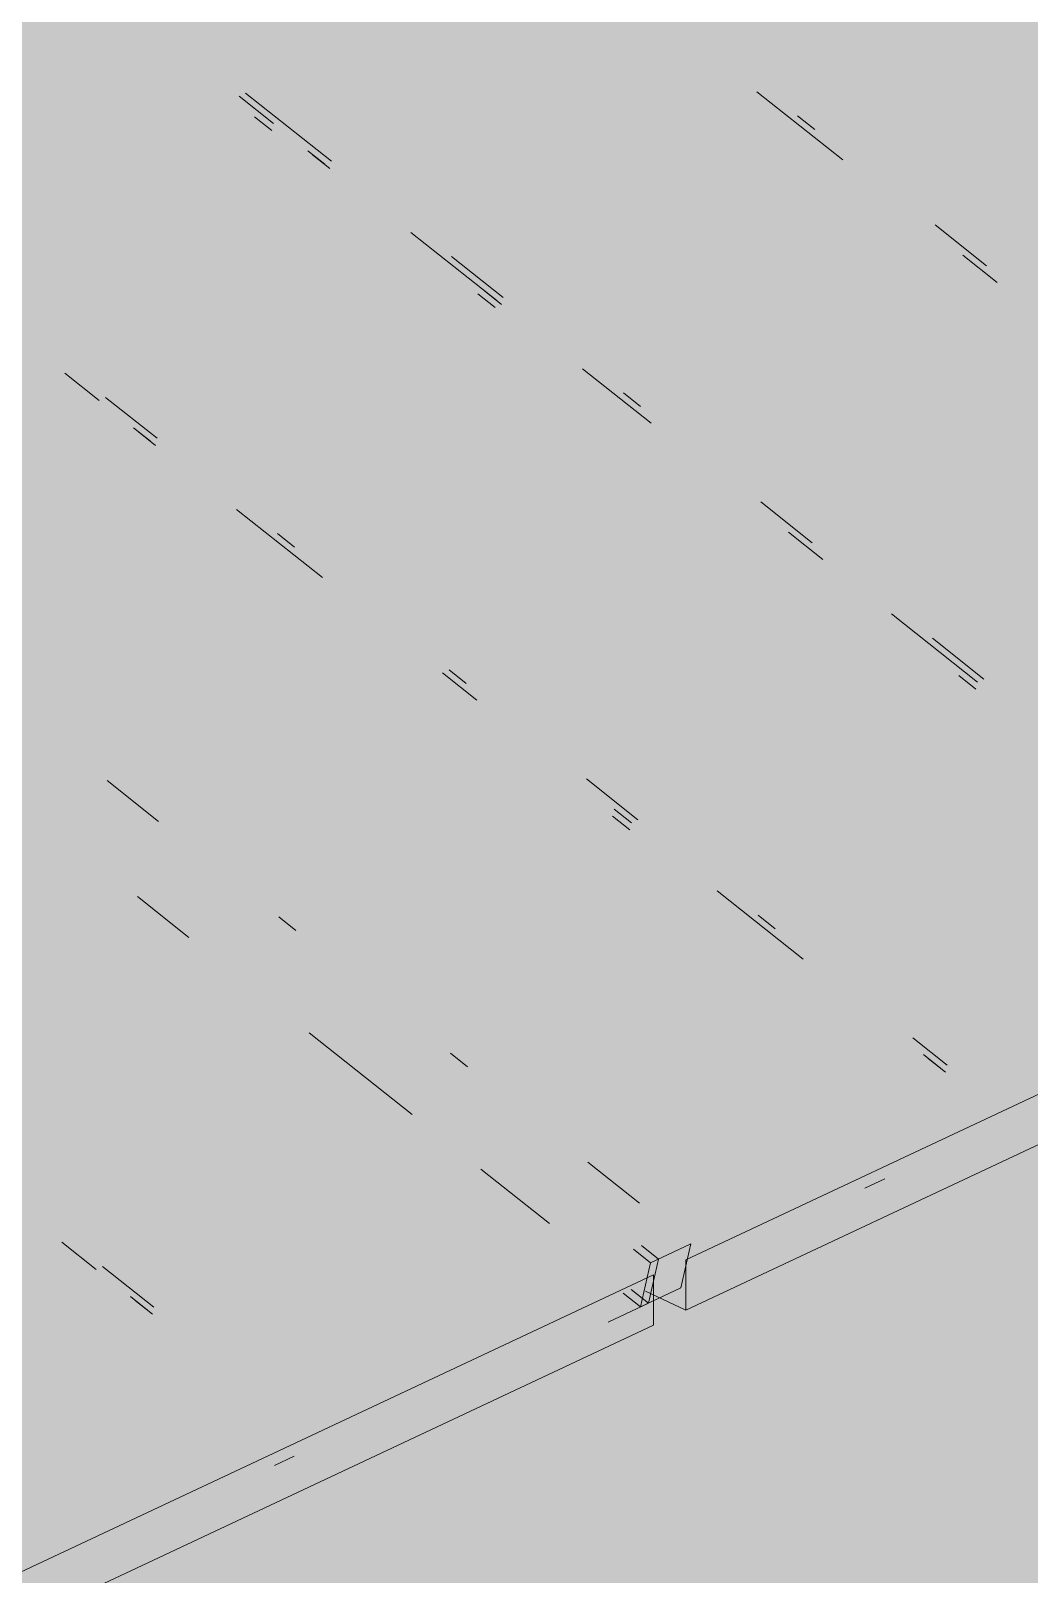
# Paper-space layout '03 3D Building and Roof' of a CAD drawing. Header units: millimetres. Extents: x 5 to 415, y 5 to 292.
# Drawn here: x 273.372 to 275.301, y 88.35 to 91.334 of the extents above; entities that cross this region are included whole.
import ezdxf

# ---------------------------------------------------------------- set-up
doc = ezdxf.new("R2010")
doc.units = ezdxf.units.MM
doc.layers.add('EXISTING', color=7, linetype='Continuous')
doc.layers.add('IMAGES', color=7, linetype='Continuous')

# ---------------------------------------------------------------- blocks, each defined once
blk = doc.blocks.new('SHEET_03')
at = {"layer": 'EXISTING', "color": 250, "lineweight": 9}
for p, q in [((273.7742, 91.2074), (273.8406, 91.1547)), ((273.9526, 91.0816), (273.7867, 91.2133)), ((274.775, 91.2161), (274.941, 91.0844)), ((273.8374, 91.1411), (273.8042, 91.1674)), ((274.8871, 91.143), (274.8539, 91.1693)), ((273.9069, 91.102), (273.9401, 91.0757)), ((273.9495, 91.0679), (273.9163, 91.0943)), ((274.1061, 90.944), (274.2721, 90.8123)), ((275.2191, 90.8796), (275.1195, 90.9586)), ((274.2846, 90.8182), (274.185, 90.8972)), ((275.1734, 90.9), (275.2398, 90.8474)), ((274.269, 90.7987), (274.2358, 90.825)), ((274.2815, 90.8046), (274.2483, 90.8309)), ((274.6378, 88.9582), (278.452, 90.7489)), ((273.4372, 90.6719), (273.5036, 90.6192)), ((274.4381, 90.6806), (274.5709, 90.5753)), ((274.5502, 90.6075), (274.517, 90.6338)), ((274.6378, 88.8607), (278.452, 90.6514)), ((273.6157, 90.5461), (273.5161, 90.6251)), ((273.57, 90.5665), (273.6032, 90.5402)), ((273.6125, 90.5324), (273.5794, 90.5588)), ((273.7692, 90.4085), (273.9352, 90.2768)), ((274.8821, 90.3441), (274.7825, 90.4231)), ((273.8812, 90.3354), (273.8481, 90.3617)), ((274.8364, 90.3645), (274.9028, 90.3119)), ((275.0356, 90.2065), (275.2016, 90.0748)), ((275.2141, 90.0807), (275.1145, 90.1597)), ((274.2132, 90.072), (274.18, 90.0983)), ((274.1675, 90.0924), (274.2339, 90.0398)), ((275.1984, 90.0612), (275.1652, 90.0875)), ((273.6185, 89.8052), (273.5189, 89.8842)), ((274.5452, 89.8086), (274.4456, 89.8876)), ((274.4995, 89.829), (274.5327, 89.8027)), ((274.5295, 89.7891), (274.4963, 89.8154)), ((273.5776, 89.6602), (273.6772, 89.5812)), ((274.6986, 89.671), (274.8646, 89.5393)), ((273.8841, 89.5945), (273.8509, 89.6208)), ((274.8107, 89.5979), (274.7775, 89.6242)), ((273.9096, 89.3968), (274.1087, 89.2388)), ((275.1427, 89.3345), (275.0763, 89.3871)), ((274.216, 89.3311), (274.1828, 89.3574)), ((275.097, 89.3549), (275.1302, 89.3286)), ((275.1395, 89.3208), (275.1063, 89.3472)), ((274.548, 89.0677), (274.4484, 89.1467)), ((274.2415, 89.1334), (274.3743, 89.0281)), ((274.9835, 89.0963), (275.0221, 89.1144)), ((273.4312, 88.9921), (273.4976, 88.9394)), ((274.5363, 88.9784), (274.5695, 88.952)), ((274.5851, 88.9593), (274.5519, 88.9857)), ((274.6476, 88.9887), (274.5695, 88.952)), ((274.628, 88.9035), (274.6476, 88.9887)), ((273.6096, 88.8663), (273.5101, 88.9453)), ((274.5695, 88.952), (274.5499, 88.8669)), ((274.5655, 88.8742), (274.5851, 88.9593)), ((274.6378, 88.8607), (274.6378, 88.9582)), ((270.7611, 87.1382), (274.5753, 88.9289)), ((274.5499, 88.8669), (274.628, 88.9035)), ((274.5753, 88.9289), (274.5753, 88.8314)), ((273.564, 88.8868), (273.5972, 88.8604)), ((273.6065, 88.8527), (273.5733, 88.879)), ((274.4875, 88.8376), (274.5655, 88.8742)), ((274.5167, 88.8932), (274.5499, 88.8669)), ((274.5655, 88.8742), (274.5323, 88.9005)), ((274.5597, 88.8974), (274.6378, 88.8607)), ((271.8399, 87.5472), (274.5753, 88.8314)), ((273.8423, 88.5606), (273.8808, 88.5786))]:
    blk.add_line(p, q, dxfattribs=at)
at = {"layer": 'IMAGES', "color": 7}
for points in [[(273.3382, 91.2906), (273.5309, 91.2906), (273.3382, 91.387), (273.5309, 91.387)], [(273.5309, 91.2906), (273.6273, 91.2906), (273.5309, 91.387), (273.6273, 91.387)], [(273.6273, 91.2906), (273.7236, 91.2906), (273.6273, 91.387), (273.7236, 91.387)], [(273.7236, 91.2906), (273.9164, 91.2906), (273.7236, 91.387), (273.9164, 91.387)], [(273.9164, 91.2906), (274.3982, 91.2906), (273.9164, 91.387), (274.3982, 91.387)], [(274.3982, 91.2906), (274.4945, 91.2906), (274.3982, 91.387), (274.4945, 91.387)], [(274.4945, 91.2906), (274.6873, 91.2906), (274.4945, 91.387), (274.6873, 91.387)], [(274.6873, 91.2906), (274.7836, 91.2906), (274.6873, 91.387), (274.7836, 91.387)], [(274.7836, 91.2906), (275.3618, 91.2906), (274.7836, 91.387), (275.3618, 91.387)], [(272.9527, 91.1942), (273.5309, 91.1942), (272.9527, 91.2906), (273.5309, 91.2906)], [(273.5309, 91.1942), (273.6273, 91.1942), (273.5309, 91.2906), (273.6273, 91.2906)], [(273.6273, 91.1942), (273.82, 91.1942), (273.6273, 91.2906), (273.82, 91.2906)], [(273.82, 91.1942), (273.9164, 91.1942), (273.82, 91.2906), (273.9164, 91.2906)], [(273.9164, 91.1942), (274.0127, 91.1942), (273.9164, 91.2906), (274.0127, 91.2906)], [(274.0127, 91.1942), (274.4945, 91.1942), (274.0127, 91.2906), (274.4945, 91.2906)], [(274.4945, 91.1942), (274.5909, 91.1942), (274.4945, 91.2906), (274.5909, 91.2906)], [(274.5909, 91.1942), (274.6873, 91.1942), (274.5909, 91.2906), (274.6873, 91.2906)], [(274.6873, 91.1942), (274.88, 91.1942), (274.6873, 91.2906), (274.88, 91.2906)], [(274.88, 91.1942), (274.9764, 91.1942), (274.88, 91.2906), (274.9764, 91.2906)], [(274.9764, 91.1942), (275.4582, 91.1942), (274.9764, 91.2906), (275.4582, 91.2906)], [(272.9527, 91.0978), (273.6273, 91.0978), (272.9527, 91.1942), (273.6273, 91.1942)], [(273.6273, 91.0978), (273.7236, 91.0978), (273.6273, 91.1942), (273.7236, 91.1942)], [(273.7236, 91.0978), (273.82, 91.0978), (273.7236, 91.1942), (273.82, 91.1942)], [(273.82, 91.0978), (273.9164, 91.0978), (273.82, 91.1942), (273.9164, 91.1942)], [(273.9164, 91.0978), (274.0127, 91.0978), (273.9164, 91.1942), (274.0127, 91.1942)], [(274.0127, 91.0978), (274.1091, 91.0978), (274.0127, 91.1942), (274.1091, 91.1942)], [(274.1091, 91.0978), (274.2055, 91.0978), (274.1091, 91.1942), (274.2055, 91.1942)], [(274.2055, 91.0978), (274.6873, 91.0978), (274.2055, 91.1942), (274.6873, 91.1942)], [(274.6873, 91.0978), (274.7836, 91.0978), (274.6873, 91.1942), (274.7836, 91.1942)], [(274.7836, 91.0978), (274.9764, 91.0978), (274.7836, 91.1942), (274.9764, 91.1942)], [(274.9764, 91.0978), (275.0727, 91.0978), (274.9764, 91.1942), (275.0727, 91.1942)], [(275.0727, 91.0978), (275.1691, 91.0978), (275.0727, 91.1942), (275.1691, 91.1942)], [(275.1691, 91.0978), (275.6509, 91.0978), (275.1691, 91.1942), (275.6509, 91.1942)], [(273.2418, 91.0014), (273.7236, 91.0014), (273.2418, 91.0978), (273.7236, 91.0978)], [(273.7236, 91.0014), (273.82, 91.0014), (273.7236, 91.0978), (273.82, 91.0978)], [(273.82, 91.0014), (273.9164, 91.0014), (273.82, 91.0978), (273.9164, 91.0978)], [(273.9164, 91.0014), (274.0127, 91.0014), (273.9164, 91.0978), (274.0127, 91.0978)], [(274.0127, 90.905), (274.1091, 90.905), (274.0127, 91.0978), (274.1091, 91.0978)], [(274.1091, 91.0014), (274.2055, 91.0014), (274.1091, 91.0978), (274.2055, 91.0978)], [(274.2055, 91.0014), (274.3018, 91.0014), (274.2055, 91.0978), (274.3018, 91.0978)], [(274.3018, 91.0014), (274.7836, 91.0014), (274.3018, 91.0978), (274.7836, 91.0978)], [(274.7836, 91.0014), (274.88, 91.0014), (274.7836, 91.0978), (274.88, 91.0978)], [(274.88, 91.0014), (275.0727, 91.0014), (274.88, 91.0978), (275.0727, 91.0978)], [(275.0727, 91.0014), (275.1691, 91.0014), (275.0727, 91.0978), (275.1691, 91.0978)], [(275.1691, 91.0014), (275.2655, 91.0014), (275.1691, 91.0978), (275.2655, 91.0978)], [(275.2655, 91.0014), (275.7473, 91.0014), (275.2655, 91.0978), (275.7473, 91.0978)], [(273.3382, 90.905), (273.82, 90.905), (273.3382, 91.0014), (273.82, 91.0014)], [(273.82, 90.905), (273.9164, 90.905), (273.82, 91.0014), (273.9164, 91.0014)], [(273.9164, 90.905), (274.0127, 90.905), (273.9164, 91.0014), (274.0127, 91.0014)], [(274.1091, 90.905), (274.2055, 90.905), (274.1091, 91.0014), (274.2055, 91.0014)], [(274.2055, 90.905), (274.3018, 90.905), (274.2055, 91.0014), (274.3018, 91.0014)], [(274.3018, 90.905), (274.88, 90.905), (274.3018, 91.0014), (274.88, 91.0014)], [(274.88, 90.905), (274.9764, 90.905), (274.88, 91.0014), (274.9764, 91.0014)], [(274.9764, 90.905), (275.0727, 90.905), (274.9764, 91.0014), (275.0727, 91.0014)], [(275.0727, 90.905), (275.1691, 90.905), (275.0727, 91.0014), (275.1691, 91.0014)], [(275.1691, 90.905), (275.2655, 90.905), (275.1691, 91.0014), (275.2655, 91.0014)], [(275.2655, 90.905), (275.3618, 90.905), (275.2655, 91.0014), (275.3618, 91.0014)], [(273.3382, 90.8086), (273.4345, 90.8086), (273.3382, 90.905), (273.4345, 90.905)], [(273.4345, 90.8086), (273.5309, 90.8086), (273.4345, 90.905), (273.5309, 90.905)], [(273.5309, 90.8086), (274.0127, 90.8086), (273.5309, 90.905), (274.0127, 90.905)], [(274.0127, 90.8086), (274.1091, 90.8086), (274.0127, 90.905), (274.1091, 90.905)], [(274.1091, 90.8086), (274.3018, 90.8086), (274.1091, 90.905), (274.3018, 90.905)], [(274.3018, 90.8086), (274.3982, 90.8086), (274.3018, 90.905), (274.3982, 90.905)], [(274.3982, 90.8086), (274.4945, 90.8086), (274.3982, 90.905), (274.4945, 90.905)], [(274.4945, 90.8086), (274.9764, 90.8086), (274.4945, 90.905), (274.9764, 90.905)], [(274.9764, 90.8086), (275.0727, 90.8086), (274.9764, 90.905), (275.0727, 90.905)], [(275.0727, 90.8086), (275.1691, 90.8086), (275.0727, 90.905), (275.1691, 90.905)], [(275.1691, 90.8086), (275.3618, 90.8086), (275.1691, 90.905), (275.3618, 90.905)], [(273.3382, 90.7122), (273.4345, 90.7122), (273.3382, 90.8086), (273.4345, 90.8086)], [(273.4345, 90.7122), (273.5309, 90.7122), (273.4345, 90.8086), (273.5309, 90.8086)], [(273.5309, 90.7122), (273.6273, 90.7122), (273.5309, 90.8086), (273.6273, 90.8086)], [(273.6273, 90.7122), (274.1091, 90.7122), (273.6273, 90.8086), (274.1091, 90.8086)], [(274.1091, 90.7122), (274.2055, 90.7122), (274.1091, 90.8086), (274.2055, 90.8086)], [(274.2055, 90.7122), (274.4945, 90.7122), (274.2055, 90.8086), (274.4945, 90.8086)], [(274.4945, 90.7122), (274.5909, 90.7122), (274.4945, 90.8086), (274.5909, 90.8086)], [(274.5909, 90.7122), (275.0727, 90.7122), (274.5909, 90.8086), (275.0727, 90.8086)], [(275.0727, 90.7122), (275.1691, 90.7122), (275.0727, 90.8086), (275.1691, 90.8086)], [(275.1691, 90.7122), (275.2655, 90.7122), (275.1691, 90.8086), (275.2655, 90.8086)], [(275.2655, 90.7122), (275.3618, 90.7122), (275.2655, 90.8086), (275.3618, 90.8086)], [(273.3382, 90.6158), (273.4345, 90.6158), (273.3382, 90.7122), (273.4345, 90.7122)], [(273.4345, 90.6158), (273.5309, 90.6158), (273.4345, 90.7122), (273.5309, 90.7122)], [(273.5309, 90.6158), (273.6273, 90.6158), (273.5309, 90.7122), (273.6273, 90.7122)], [(273.6273, 90.6158), (273.7236, 90.6158), (273.6273, 90.7122), (273.7236, 90.7122)], [(273.7236, 90.6158), (274.2055, 90.6158), (273.7236, 90.7122), (274.2055, 90.7122)], [(274.2055, 90.6158), (274.3018, 90.6158), (274.2055, 90.7122), (274.3018, 90.7122)], [(274.3018, 90.6158), (274.3982, 90.6158), (274.3018, 90.7122), (274.3982, 90.7122)], [(274.3982, 90.6158), (274.5909, 90.6158), (274.3982, 90.7122), (274.5909, 90.7122)], [(274.5909, 90.6158), (274.6873, 90.6158), (274.5909, 90.7122), (274.6873, 90.7122)], [(274.6873, 90.6158), (274.7836, 90.6158), (274.6873, 90.7122), (274.7836, 90.7122)], [(274.7836, 90.6158), (275.1691, 90.6158), (274.7836, 90.7122), (275.1691, 90.7122)], [(275.1691, 90.6158), (275.2655, 90.6158), (275.1691, 90.7122), (275.2655, 90.7122)], [(275.2655, 90.6158), (275.3618, 90.6158), (275.2655, 90.7122), (275.3618, 90.7122)], [(273.3382, 90.5194), (273.4345, 90.5194), (273.3382, 90.6158), (273.4345, 90.6158)], [(273.4345, 90.5194), (273.6273, 90.5194), (273.4345, 90.6158), (273.6273, 90.6158)], [(273.6273, 90.5194), (273.7236, 90.5194), (273.6273, 90.6158), (273.7236, 90.6158)], [(273.7236, 90.5194), (273.82, 90.5194), (273.7236, 90.6158), (273.82, 90.6158)], [(273.82, 90.5194), (274.3018, 90.5194), (273.82, 90.6158), (274.3018, 90.6158)], [(274.3018, 90.5194), (274.3982, 90.5194), (274.3018, 90.6158), (274.3982, 90.6158)], [(274.3982, 90.5194), (274.4945, 90.5194), (274.3982, 90.6158), (274.4945, 90.6158)], [(274.4945, 90.5194), (274.5909, 90.5194), (274.4945, 90.6158), (274.5909, 90.6158)], [(274.5909, 90.423), (274.6873, 90.423), (274.5909, 90.6158), (274.6873, 90.6158)], [(274.6873, 90.5194), (274.7836, 90.5194), (274.6873, 90.6158), (274.7836, 90.6158)], [(274.7836, 90.5194), (274.88, 90.5194), (274.7836, 90.6158), (274.88, 90.6158)], [(274.88, 90.5194), (275.3618, 90.5194), (274.88, 90.6158), (275.3618, 90.6158)], [(273.0491, 90.423), (273.4345, 90.423), (273.0491, 90.5194), (273.4345, 90.5194)], [(273.4345, 90.423), (273.5309, 90.423), (273.4345, 90.5194), (273.5309, 90.5194)], [(273.5309, 90.423), (273.6273, 90.423), (273.5309, 90.5194), (273.6273, 90.5194)], [(273.6273, 90.423), (273.82, 90.423), (273.6273, 90.5194), (273.82, 90.5194)], [(273.82, 90.423), (273.9164, 90.423), (273.82, 90.5194), (273.9164, 90.5194)], [(273.9164, 90.423), (274.3982, 90.423), (273.9164, 90.5194), (274.3982, 90.5194)], [(274.3982, 90.423), (274.4945, 90.423), (274.3982, 90.5194), (274.4945, 90.5194)], [(274.4945, 90.423), (274.5909, 90.423), (274.4945, 90.5194), (274.5909, 90.5194)], [(274.6873, 90.423), (274.7836, 90.423), (274.6873, 90.5194), (274.7836, 90.5194)], [(274.7836, 90.423), (274.88, 90.423), (274.7836, 90.5194), (274.88, 90.5194)], [(274.88, 90.423), (274.9764, 90.423), (274.88, 90.5194), (274.9764, 90.5194)], [(274.9764, 90.423), (275.4582, 90.423), (274.9764, 90.5194), (275.4582, 90.5194)], [(273.1455, 90.3266), (273.5309, 90.3266), (273.1455, 90.423), (273.5309, 90.423)], [(273.5309, 90.3266), (273.6273, 90.3266), (273.5309, 90.423), (273.6273, 90.423)], [(273.6273, 90.3266), (273.7236, 90.3266), (273.6273, 90.423), (273.7236, 90.423)], [(273.7236, 90.3266), (273.9164, 90.3266), (273.7236, 90.423), (273.9164, 90.423)], [(273.9164, 90.3266), (274.0127, 90.3266), (273.9164, 90.423), (274.0127, 90.423)], [(274.0127, 90.3266), (274.1091, 90.3266), (274.0127, 90.423), (274.1091, 90.423)], [(274.1091, 90.3266), (274.4945, 90.3266), (274.1091, 90.423), (274.4945, 90.423)], [(274.4945, 90.3266), (274.5909, 90.3266), (274.4945, 90.423), (274.5909, 90.423)], [(274.5909, 90.3266), (274.6873, 90.3266), (274.5909, 90.423), (274.6873, 90.423)], [(274.6873, 90.3266), (274.7836, 90.3266), (274.6873, 90.423), (274.7836, 90.423)], [(274.7836, 90.3266), (274.88, 90.3266), (274.7836, 90.423), (274.88, 90.423)], [(274.88, 90.3266), (274.9764, 90.3266), (274.88, 90.423), (274.9764, 90.423)], [(274.9764, 90.3266), (275.0727, 90.3266), (274.9764, 90.423), (275.0727, 90.423)], [(275.0727, 90.3266), (275.7473, 90.3266), (275.0727, 90.423), (275.7473, 90.423)], [(273.3382, 90.2302), (273.7236, 90.2302), (273.3382, 90.3266), (273.7236, 90.3266)], [(273.7236, 90.2302), (273.82, 90.2302), (273.7236, 90.3266), (273.82, 90.3266)], [(273.82, 90.2302), (274.0127, 90.2302), (273.82, 90.3266), (274.0127, 90.3266)], [(274.0127, 90.2302), (274.1091, 90.2302), (274.0127, 90.3266), (274.1091, 90.3266)], [(274.1091, 90.2302), (274.6873, 90.2302), (274.1091, 90.3266), (274.6873, 90.3266)], [(274.6873, 90.2302), (274.7836, 90.2302), (274.6873, 90.3266), (274.7836, 90.3266)], [(274.7836, 90.2302), (274.88, 90.2302), (274.7836, 90.3266), (274.88, 90.3266)], [(274.88, 90.2302), (274.9764, 90.2302), (274.88, 90.3266), (274.9764, 90.3266)], [(274.9764, 90.2302), (275.0727, 90.2302), (274.9764, 90.3266), (275.0727, 90.3266)], [(275.0727, 90.2302), (275.1691, 90.2302), (275.0727, 90.3266), (275.1691, 90.3266)], [(275.1691, 90.2302), (275.2655, 90.2302), (275.1691, 90.3266), (275.2655, 90.3266)], [(275.2655, 90.2302), (275.7473, 90.2302), (275.2655, 90.3266), (275.7473, 90.3266)], [(273.3382, 90.1338), (273.9164, 90.1338), (273.3382, 90.2302), (273.9164, 90.2302)], [(273.9164, 90.1338), (274.0127, 90.1338), (273.9164, 90.2302), (274.0127, 90.2302)], [(274.0127, 90.1338), (274.2055, 90.1338), (274.0127, 90.2302), (274.2055, 90.2302)], [(274.2055, 90.1338), (274.3018, 90.1338), (274.2055, 90.2302), (274.3018, 90.2302)], [(274.3018, 90.1338), (274.7836, 90.1338), (274.3018, 90.2302), (274.7836, 90.2302)], [(274.7836, 90.1338), (274.88, 90.1338), (274.7836, 90.2302), (274.88, 90.2302)], [(274.88, 90.1338), (274.9764, 90.1338), (274.88, 90.2302), (274.9764, 90.2302)], [(274.9764, 90.1338), (275.1691, 90.1338), (274.9764, 90.2302), (275.1691, 90.2302)], [(275.1691, 90.1338), (275.2655, 90.1338), (275.1691, 90.2302), (275.2655, 90.2302)], [(275.2655, 90.1338), (275.3618, 90.1338), (275.2655, 90.2302), (275.3618, 90.2302)], [(273.3382, 90.0374), (273.4345, 90.0374), (273.3382, 90.1338), (273.4345, 90.1338)], [(273.4345, 90.0374), (273.5309, 90.0374), (273.4345, 90.1338), (273.5309, 90.1338)], [(273.5309, 90.0374), (273.9164, 90.0374), (273.5309, 90.1338), (273.9164, 90.1338)], [(273.9164, 90.0374), (274.0127, 90.0374), (273.9164, 90.1338), (274.0127, 90.1338)], [(274.0127, 90.0374), (274.1091, 90.0374), (274.0127, 90.1338), (274.1091, 90.1338)], [(274.1091, 90.0374), (274.3018, 90.0374), (274.1091, 90.1338), (274.3018, 90.1338)], [(274.3018, 90.0374), (274.3982, 90.0374), (274.3018, 90.1338), (274.3982, 90.1338)], [(274.3982, 90.0374), (274.4945, 90.0374), (274.3982, 90.1338), (274.4945, 90.1338)], [(274.4945, 90.0374), (274.9764, 90.0374), (274.4945, 90.1338), (274.9764, 90.1338)], [(274.9764, 90.0374), (275.0727, 90.0374), (274.9764, 90.1338), (275.0727, 90.1338)], [(275.0727, 90.0374), (275.2655, 90.0374), (275.0727, 90.1338), (275.2655, 90.1338)], [(275.2655, 90.0374), (275.3618, 90.0374), (275.2655, 90.1338), (275.3618, 90.1338)], [(273.3382, 89.8446), (273.4345, 89.8446), (273.3382, 90.0374), (273.4345, 90.0374)], [(273.4345, 89.941), (273.5309, 89.941), (273.4345, 90.0374), (273.5309, 90.0374)], [(273.5309, 89.941), (273.6273, 89.941), (273.5309, 90.0374), (273.6273, 90.0374)], [(273.6273, 89.941), (274.0127, 89.941), (273.6273, 90.0374), (274.0127, 90.0374)], [(274.0127, 89.941), (274.1091, 89.941), (274.0127, 90.0374), (274.1091, 90.0374)], [(274.1091, 89.941), (274.2055, 89.941), (274.1091, 90.0374), (274.2055, 90.0374)], [(274.2055, 89.941), (274.3018, 89.941), (274.2055, 90.0374), (274.3018, 90.0374)], [(274.3018, 89.941), (274.3982, 89.941), (274.3018, 90.0374), (274.3982, 90.0374)], [(274.3982, 89.941), (274.4945, 89.941), (274.3982, 90.0374), (274.4945, 90.0374)], [(274.4945, 89.941), (274.5909, 89.941), (274.4945, 90.0374), (274.5909, 90.0374)], [(274.5909, 89.941), (275.1691, 89.941), (274.5909, 90.0374), (275.1691, 90.0374)], [(275.1691, 89.941), (275.2655, 89.941), (275.1691, 90.0374), (275.2655, 90.0374)], [(275.2655, 89.941), (275.3618, 89.941), (275.2655, 90.0374), (275.3618, 90.0374)], [(273.4345, 89.8446), (273.5309, 89.8446), (273.4345, 89.941), (273.5309, 89.941)], [(273.5309, 89.8446), (273.6273, 89.8446), (273.5309, 89.941), (273.6273, 89.941)], [(273.6273, 89.8446), (273.7236, 89.8446), (273.6273, 89.941), (273.7236, 89.941)], [(273.7236, 89.8446), (273.82, 89.8446), (273.7236, 89.941), (273.82, 89.941)], [(273.82, 89.8446), (274.2055, 89.8446), (273.82, 89.941), (274.2055, 89.941)], [(274.2055, 89.8446), (274.3018, 89.8446), (274.2055, 89.941), (274.3018, 89.941)], [(274.3018, 89.8446), (274.3982, 89.8446), (274.3018, 89.941), (274.3982, 89.941)], [(274.3982, 89.8446), (274.4945, 89.8446), (274.3982, 89.941), (274.4945, 89.941)], [(274.4945, 89.8446), (274.5909, 89.8446), (274.4945, 89.941), (274.5909, 89.941)], [(274.5909, 89.8446), (274.6873, 89.8446), (274.5909, 89.941), (274.6873, 89.941)], [(274.6873, 89.8446), (275.1691, 89.8446), (274.6873, 89.941), (275.1691, 89.941)], [(275.1691, 89.8446), (275.2655, 89.8446), (275.1691, 89.941), (275.2655, 89.941)], [(275.2655, 89.8446), (275.3618, 89.8446), (275.2655, 89.941), (275.3618, 89.941)], [(273.3382, 89.7482), (273.4345, 89.7482), (273.3382, 89.8446), (273.4345, 89.8446)], [(273.4345, 89.7482), (273.5309, 89.7482), (273.4345, 89.8446), (273.5309, 89.8446)], [(273.5309, 89.7482), (273.6273, 89.7482), (273.5309, 89.8446), (273.6273, 89.8446)], [(273.6273, 89.7482), (273.7236, 89.7482), (273.6273, 89.8446), (273.7236, 89.8446)], [(273.7236, 89.7482), (273.82, 89.7482), (273.7236, 89.8446), (273.82, 89.8446)], [(273.82, 89.7482), (273.9164, 89.7482), (273.82, 89.8446), (273.9164, 89.8446)], [(273.9164, 89.7482), (274.3018, 89.7482), (273.9164, 89.8446), (274.3018, 89.8446)], [(274.3018, 89.7482), (274.3982, 89.7482), (274.3018, 89.8446), (274.3982, 89.8446)], [(274.3982, 89.7482), (274.4945, 89.7482), (274.3982, 89.8446), (274.4945, 89.8446)], [(274.4945, 89.7482), (274.5909, 89.7482), (274.4945, 89.8446), (274.5909, 89.8446)], [(274.5909, 89.7482), (274.6873, 89.7482), (274.5909, 89.8446), (274.6873, 89.8446)], [(274.6873, 89.7482), (274.7836, 89.7482), (274.6873, 89.8446), (274.7836, 89.8446)], [(274.7836, 89.7482), (275.3618, 89.7482), (274.7836, 89.8446), (275.3618, 89.8446)], [(273.3382, 89.6518), (273.4345, 89.6518), (273.3382, 89.7482), (273.4345, 89.7482)], [(273.4345, 89.6518), (273.5309, 89.6518), (273.4345, 89.7482), (273.5309, 89.7482)], [(273.5309, 89.6518), (273.6273, 89.6518), (273.5309, 89.7482), (273.6273, 89.7482)], [(273.6273, 89.6518), (273.7236, 89.6518), (273.6273, 89.7482), (273.7236, 89.7482)], [(273.7236, 89.6518), (273.82, 89.6518), (273.7236, 89.7482), (273.82, 89.7482)], [(273.82, 89.6518), (273.9164, 89.6518), (273.82, 89.7482), (273.9164, 89.7482)], [(273.9164, 89.6518), (274.0127, 89.6518), (273.9164, 89.7482), (274.0127, 89.7482)], [(274.0127, 89.6518), (274.3982, 89.6518), (274.0127, 89.7482), (274.3982, 89.7482)], [(274.3982, 89.6518), (274.4945, 89.6518), (274.3982, 89.7482), (274.4945, 89.7482)], [(274.4945, 89.6518), (274.5909, 89.6518), (274.4945, 89.7482), (274.5909, 89.7482)], [(274.5909, 89.6518), (274.6873, 89.6518), (274.5909, 89.7482), (274.6873, 89.7482)], [(274.6873, 89.6518), (274.7836, 89.6518), (274.6873, 89.7482), (274.7836, 89.7482)], [(274.7836, 89.6518), (274.88, 89.6518), (274.7836, 89.7482), (274.88, 89.7482)], [(274.88, 89.6518), (275.4582, 89.6518), (274.88, 89.7482), (275.4582, 89.7482)], [(273.3382, 89.5554), (273.5309, 89.5554), (273.3382, 89.6518), (273.5309, 89.6518)], [(273.5309, 89.5554), (273.6273, 89.5554), (273.5309, 89.6518), (273.6273, 89.6518)], [(273.6273, 89.5554), (273.7236, 89.5554), (273.6273, 89.6518), (273.7236, 89.6518)], [(273.7236, 89.5554), (273.82, 89.5554), (273.7236, 89.6518), (273.82, 89.6518)], [(273.82, 89.5554), (273.9164, 89.5554), (273.82, 89.6518), (273.9164, 89.6518)], [(273.9164, 89.5554), (274.0127, 89.5554), (273.9164, 89.6518), (274.0127, 89.6518)], [(274.0127, 89.5554), (274.1091, 89.5554), (274.0127, 89.6518), (274.1091, 89.6518)], [(274.1091, 89.5554), (274.2055, 89.5554), (274.1091, 89.6518), (274.2055, 89.6518)], [(274.2055, 89.5554), (274.6873, 89.5554), (274.2055, 89.6518), (274.6873, 89.6518)], [(274.6873, 89.5554), (274.88, 89.5554), (274.6873, 89.6518), (274.88, 89.6518)], [(274.88, 89.5554), (274.9764, 89.5554), (274.88, 89.6518), (274.9764, 89.6518)], [(274.9764, 89.5554), (275.0727, 89.5554), (274.9764, 89.6518), (275.0727, 89.6518)], [(275.0727, 89.5554), (275.5545, 89.5554), (275.0727, 89.6518), (275.5545, 89.6518)], [(272.9527, 89.4589), (273.5309, 89.4589), (272.9527, 89.5554), (273.5309, 89.5554)], [(273.5309, 89.4589), (273.6273, 89.4589), (273.5309, 89.5554), (273.6273, 89.5554)], [(273.6273, 89.4589), (273.7236, 89.4589), (273.6273, 89.5554), (273.7236, 89.5554)], [(273.7236, 89.4589), (273.82, 89.4589), (273.7236, 89.5554), (273.82, 89.5554)], [(273.82, 89.4589), (273.9164, 89.4589), (273.82, 89.5554), (273.9164, 89.5554)], [(273.9164, 89.4589), (274.0127, 89.4589), (273.9164, 89.5554), (274.0127, 89.5554)], [(274.0127, 89.4589), (274.1091, 89.4589), (274.0127, 89.5554), (274.1091, 89.5554)], [(274.1091, 89.4589), (274.2055, 89.4589), (274.1091, 89.5554), (274.2055, 89.5554)], [(274.2055, 89.4589), (274.3018, 89.4589), (274.2055, 89.5554), (274.3018, 89.5554)], [(274.3018, 89.4589), (274.7836, 89.4589), (274.3018, 89.5554), (274.7836, 89.5554)], [(274.7836, 89.4589), (274.9764, 89.4589), (274.7836, 89.5554), (274.9764, 89.5554)], [(274.9764, 89.4589), (275.0727, 89.4589), (274.9764, 89.5554), (275.0727, 89.5554)], [(275.0727, 89.4589), (275.1691, 89.4589), (275.0727, 89.5554), (275.1691, 89.5554)], [(275.1691, 89.4589), (275.3618, 89.4589), (275.1691, 89.5554), (275.3618, 89.5554)], [(273.1455, 89.3625), (273.6273, 89.3625), (273.1455, 89.4589), (273.6273, 89.4589)], [(273.6273, 89.3625), (273.7236, 89.3625), (273.6273, 89.4589), (273.7236, 89.4589)], [(273.7236, 89.3625), (273.82, 89.3625), (273.7236, 89.4589), (273.82, 89.4589)], [(273.82, 89.3625), (273.9164, 89.3625), (273.82, 89.4589), (273.9164, 89.4589)], [(273.9164, 89.3625), (274.0127, 89.3625), (273.9164, 89.4589), (274.0127, 89.4589)], [(274.0127, 89.3625), (274.1091, 89.3625), (274.0127, 89.4589), (274.1091, 89.4589)], [(274.1091, 89.3625), (274.2055, 89.3625), (274.1091, 89.4589), (274.2055, 89.4589)], [(274.2055, 89.3625), (274.3982, 89.3625), (274.2055, 89.4589), (274.3982, 89.4589)], [(274.3982, 89.3625), (274.7836, 89.3625), (274.3982, 89.4589), (274.7836, 89.4589)], [(274.7836, 89.3625), (274.88, 89.3625), (274.7836, 89.4589), (274.88, 89.4589)], [(274.88, 89.3625), (274.9764, 89.3625), (274.88, 89.4589), (274.9764, 89.4589)], [(274.9764, 89.3625), (275.0727, 89.3625), (274.9764, 89.4589), (275.0727, 89.4589)], [(275.0727, 89.3625), (275.1691, 89.3625), (275.0727, 89.4589), (275.1691, 89.4589)], [(275.1691, 89.3625), (275.3618, 89.3625), (275.1691, 89.4589), (275.3618, 89.4589)], [(273.3382, 89.2661), (273.7236, 89.2661), (273.3382, 89.3625), (273.7236, 89.3625)], [(273.7236, 89.2661), (273.82, 89.2661), (273.7236, 89.3625), (273.82, 89.3625)], [(273.82, 89.2661), (273.9164, 89.2661), (273.82, 89.3625), (273.9164, 89.3625)], [(273.9164, 89.2661), (274.1091, 89.2661), (273.9164, 89.3625), (274.1091, 89.3625)], [(274.1091, 89.2661), (274.3018, 89.2661), (274.1091, 89.3625), (274.3018, 89.3625)], [(274.3018, 89.2661), (274.3982, 89.2661), (274.3018, 89.3625), (274.3982, 89.3625)], [(274.3982, 89.2661), (274.4945, 89.2661), (274.3982, 89.3625), (274.4945, 89.3625)], [(274.4945, 89.2661), (274.88, 89.2661), (274.4945, 89.3625), (274.88, 89.3625)], [(274.88, 89.2661), (275.0727, 89.2661), (274.88, 89.3625), (275.0727, 89.3625)], [(275.0727, 89.2661), (275.1691, 89.2661), (275.0727, 89.3625), (275.1691, 89.3625)], [(275.1691, 89.2661), (275.2655, 89.2661), (275.1691, 89.3625), (275.2655, 89.3625)], [(275.2655, 89.2661), (275.3618, 89.2661), (275.2655, 89.3625), (275.3618, 89.3625)], [(273.3382, 89.1697), (273.4345, 89.1697), (273.3382, 89.2661), (273.4345, 89.2661)], [(273.4345, 89.1697), (273.82, 89.1697), (273.4345, 89.2661), (273.82, 89.2661)], [(273.82, 89.1697), (273.9164, 89.1697), (273.82, 89.2661), (273.9164, 89.2661)], [(273.9164, 89.1697), (274.0127, 89.1697), (273.9164, 89.2661), (274.0127, 89.2661)], [(274.0127, 89.1697), (274.1091, 89.1697), (274.0127, 89.2661), (274.1091, 89.2661)], [(274.1091, 89.1697), (274.2055, 89.1697), (274.1091, 89.2661), (274.2055, 89.2661)], [(274.2055, 89.1697), (274.3018, 89.1697), (274.2055, 89.2661), (274.3018, 89.2661)], [(274.3018, 89.0733), (274.3982, 89.0733), (274.3018, 89.2661), (274.3982, 89.2661)], [(274.3982, 89.1697), (274.4945, 89.1697), (274.3982, 89.2661), (274.4945, 89.2661)], [(274.4945, 89.1697), (274.5909, 89.1697), (274.4945, 89.2661), (274.5909, 89.2661)], [(274.5909, 89.1697), (274.6873, 89.1697), (274.5909, 89.2661), (274.6873, 89.2661)], [(274.6873, 89.1697), (274.88, 89.1697), (274.6873, 89.2661), (274.88, 89.2661)], [(274.88, 89.1697), (274.9764, 89.1697), (274.88, 89.2661), (274.9764, 89.2661)], [(274.9764, 89.1697), (275.0727, 89.1697), (274.9764, 89.2661), (275.0727, 89.2661)], [(275.0727, 89.1697), (275.1691, 89.1697), (275.0727, 89.2661), (275.1691, 89.2661)], [(275.1691, 89.1697), (275.2655, 89.1697), (275.1691, 89.2661), (275.2655, 89.2661)], [(275.2655, 89.0733), (275.3618, 89.0733), (275.2655, 89.2661), (275.3618, 89.2661)], [(273.3382, 89.0733), (273.4345, 89.0733), (273.3382, 89.1697), (273.4345, 89.1697)], [(273.4345, 89.0733), (273.5309, 89.0733), (273.4345, 89.1697), (273.5309, 89.1697)], [(273.5309, 89.0733), (274.0127, 89.0733), (273.5309, 89.1697), (274.0127, 89.1697)], [(274.0127, 89.0733), (274.1091, 89.0733), (274.0127, 89.1697), (274.1091, 89.1697)], [(274.1091, 89.0733), (274.2055, 89.0733), (274.1091, 89.1697), (274.2055, 89.1697)], [(274.2055, 89.0733), (274.3018, 89.0733), (274.2055, 89.1697), (274.3018, 89.1697)], [(274.3982, 89.0733), (274.4945, 89.0733), (274.3982, 89.1697), (274.4945, 89.1697)], [(274.4945, 89.0733), (274.5909, 89.0733), (274.4945, 89.1697), (274.5909, 89.1697)], [(274.5909, 89.0733), (274.6873, 89.0733), (274.5909, 89.1697), (274.6873, 89.1697)], [(274.6873, 89.0733), (274.7836, 89.0733), (274.6873, 89.1697), (274.7836, 89.1697)], [(274.7836, 89.0733), (274.88, 89.0733), (274.7836, 89.1697), (274.88, 89.1697)], [(274.88, 89.0733), (274.9764, 89.0733), (274.88, 89.1697), (274.9764, 89.1697)], [(274.9764, 89.0733), (275.0727, 89.0733), (274.9764, 89.1697), (275.0727, 89.1697)], [(275.0727, 89.0733), (275.1691, 89.0733), (275.0727, 89.1697), (275.1691, 89.1697)], [(275.1691, 89.0733), (275.2655, 89.0733), (275.1691, 89.1697), (275.2655, 89.1697)], [(273.3382, 88.9769), (273.4345, 88.9769), (273.3382, 89.0733), (273.4345, 89.0733)], [(273.4345, 88.9769), (273.5309, 88.9769), (273.4345, 89.0733), (273.5309, 89.0733)], [(273.5309, 88.9769), (274.1091, 88.9769), (273.5309, 89.0733), (274.1091, 89.0733)], [(274.1091, 88.9769), (274.2055, 88.9769), (274.1091, 89.0733), (274.2055, 89.0733)], [(274.2055, 88.9769), (274.3018, 88.9769), (274.2055, 89.0733), (274.3018, 89.0733)], [(274.3018, 88.9769), (274.3982, 88.9769), (274.3018, 89.0733), (274.3982, 89.0733)], [(274.3982, 88.9769), (274.4945, 88.9769), (274.3982, 89.0733), (274.4945, 89.0733)], [(274.4945, 88.9769), (274.5909, 88.9769), (274.4945, 89.0733), (274.5909, 89.0733)], [(274.5909, 88.9769), (274.6873, 88.9769), (274.5909, 89.0733), (274.6873, 89.0733)], [(274.6873, 88.9769), (274.7836, 88.9769), (274.6873, 89.0733), (274.7836, 89.0733)], [(274.7836, 88.9769), (274.88, 88.9769), (274.7836, 89.0733), (274.88, 89.0733)], [(274.88, 88.9769), (274.9764, 88.9769), (274.88, 89.0733), (274.9764, 89.0733)], [(274.9764, 88.9769), (275.0727, 88.9769), (274.9764, 89.0733), (275.0727, 89.0733)], [(275.0727, 88.9769), (275.1691, 88.9769), (275.0727, 89.0733), (275.1691, 89.0733)], [(275.1691, 88.9769), (275.2655, 88.9769), (275.1691, 89.0733), (275.2655, 89.0733)], [(275.2655, 88.9769), (275.4582, 88.9769), (275.2655, 89.0733), (275.4582, 89.0733)], [(273.3382, 88.8805), (273.4345, 88.8805), (273.3382, 88.9769), (273.4345, 88.9769)], [(273.4345, 88.8805), (273.6273, 88.8805), (273.4345, 88.9769), (273.6273, 88.9769)], [(273.6273, 88.8805), (273.7236, 88.8805), (273.6273, 88.9769), (273.7236, 88.9769)], [(273.7236, 88.8805), (273.82, 88.8805), (273.7236, 88.9769), (273.82, 88.9769)], [(273.82, 88.8805), (274.0127, 88.8805), (273.82, 88.9769), (274.0127, 88.9769)], [(274.0127, 88.8805), (274.2055, 88.8805), (274.0127, 88.9769), (274.2055, 88.9769)], [(274.2055, 88.8805), (274.3018, 88.8805), (274.2055, 88.9769), (274.3018, 88.9769)], [(274.3018, 88.8805), (274.3982, 88.8805), (274.3018, 88.9769), (274.3982, 88.9769)], [(274.3982, 88.8805), (274.4945, 88.8805), (274.3982, 88.9769), (274.4945, 88.9769)], [(274.4945, 88.8805), (274.5909, 88.8805), (274.4945, 88.9769), (274.5909, 88.9769)], [(274.5909, 88.8805), (274.9764, 88.8805), (274.5909, 88.9769), (274.9764, 88.9769)], [(274.9764, 88.8805), (275.0727, 88.8805), (274.9764, 88.9769), (275.0727, 88.9769)], [(275.0727, 88.8805), (275.1691, 88.8805), (275.0727, 88.9769), (275.1691, 88.9769)], [(275.1691, 88.8805), (275.2655, 88.8805), (275.1691, 88.9769), (275.2655, 88.9769)], [(275.2655, 88.8805), (277.1927, 88.8805), (275.2655, 88.9769), (277.1927, 88.9769)], [(272.8564, 88.7841), (273.5309, 88.7841), (272.8564, 88.8805), (273.5309, 88.8805)], [(273.5309, 88.7841), (273.7236, 88.7841), (273.5309, 88.8805), (273.7236, 88.8805)], [(273.7236, 88.7841), (273.82, 88.7841), (273.7236, 88.8805), (273.82, 88.8805)], [(273.82, 88.7841), (273.9164, 88.7841), (273.82, 88.8805), (273.9164, 88.8805)], [(273.9164, 88.7841), (274.0127, 88.7841), (273.9164, 88.8805), (274.0127, 88.8805)], [(274.0127, 88.7841), (274.2055, 88.7841), (274.0127, 88.8805), (274.2055, 88.8805)], [(274.2055, 88.7841), (274.3018, 88.7841), (274.2055, 88.8805), (274.3018, 88.8805)], [(274.3018, 88.7841), (274.3982, 88.7841), (274.3018, 88.8805), (274.3982, 88.8805)], [(274.3982, 88.7841), (274.4945, 88.7841), (274.3982, 88.8805), (274.4945, 88.8805)], [(274.4945, 88.7841), (274.5909, 88.7841), (274.4945, 88.8805), (274.5909, 88.8805)], [(274.5909, 88.7841), (274.6873, 88.7841), (274.5909, 88.8805), (274.6873, 88.8805)], [(274.6873, 88.7841), (274.7836, 88.7841), (274.6873, 88.8805), (274.7836, 88.8805)], [(274.7836, 88.7841), (274.88, 88.7841), (274.7836, 88.8805), (274.88, 88.8805)], [(274.88, 88.7841), (274.9764, 88.7841), (274.88, 88.8805), (274.9764, 88.8805)], [(274.9764, 88.7841), (275.0727, 88.7841), (274.9764, 88.8805), (275.0727, 88.8805)], [(275.0727, 88.7841), (277.2891, 88.7841), (275.0727, 88.8805), (277.2891, 88.8805)], [(272.9527, 88.6877), (273.5309, 88.6877), (272.9527, 88.7841), (273.5309, 88.7841)], [(273.5309, 88.6877), (273.6273, 88.6877), (273.5309, 88.7841), (273.6273, 88.7841)], [(273.6273, 88.6877), (273.7236, 88.6877), (273.6273, 88.7841), (273.7236, 88.7841)], [(273.7236, 88.6877), (273.82, 88.6877), (273.7236, 88.7841), (273.82, 88.7841)], [(273.82, 88.6877), (273.9164, 88.6877), (273.82, 88.7841), (273.9164, 88.7841)], [(273.9164, 88.6877), (274.0127, 88.6877), (273.9164, 88.7841), (274.0127, 88.7841)], [(274.0127, 88.6877), (274.1091, 88.6877), (274.0127, 88.7841), (274.1091, 88.7841)], [(274.1091, 88.6877), (274.2055, 88.6877), (274.1091, 88.7841), (274.2055, 88.7841)], [(274.2055, 88.6877), (274.3018, 88.6877), (274.2055, 88.7841), (274.3018, 88.7841)], [(274.3018, 88.6877), (274.4945, 88.6877), (274.3018, 88.7841), (274.4945, 88.7841)], [(274.4945, 88.6877), (274.5909, 88.6877), (274.4945, 88.7841), (274.5909, 88.7841)], [(274.5909, 88.6877), (274.6873, 88.6877), (274.5909, 88.7841), (274.6873, 88.7841)], [(274.6873, 88.6877), (274.88, 88.6877), (274.6873, 88.7841), (274.88, 88.7841)], [(274.88, 88.6877), (277.9636, 88.6877), (274.88, 88.7841), (277.9636, 88.7841)], [(273.1455, 88.5913), (273.5309, 88.5913), (273.1455, 88.6877), (273.5309, 88.6877)], [(273.5309, 88.5913), (273.7236, 88.5913), (273.5309, 88.6877), (273.7236, 88.6877)], [(273.7236, 88.5913), (273.82, 88.5913), (273.7236, 88.6877), (273.82, 88.6877)], [(273.82, 88.5913), (273.9164, 88.5913), (273.82, 88.6877), (273.9164, 88.6877)], [(273.9164, 88.5913), (274.0127, 88.5913), (273.9164, 88.6877), (274.0127, 88.6877)], [(274.0127, 88.4949), (274.1091, 88.4949), (274.0127, 88.6877), (274.1091, 88.6877)], [(274.1091, 88.5913), (274.2055, 88.5913), (274.1091, 88.6877), (274.2055, 88.6877)], [(274.2055, 88.5913), (274.3018, 88.5913), (274.2055, 88.6877), (274.3018, 88.6877)], [(274.3018, 88.5913), (274.3982, 88.5913), (274.3018, 88.6877), (274.3982, 88.6877)], [(274.3982, 88.5913), (274.5909, 88.5913), (274.3982, 88.6877), (274.5909, 88.6877)], [(274.5909, 88.5913), (274.6873, 88.5913), (274.5909, 88.6877), (274.6873, 88.6877)], [(274.6873, 88.5913), (277.8673, 88.5913), (274.6873, 88.6877), (277.8673, 88.6877)], [(273.1455, 88.4949), (273.5309, 88.4949), (273.1455, 88.5913), (273.5309, 88.5913)], [(273.5309, 88.4949), (273.6273, 88.4949), (273.5309, 88.5913), (273.6273, 88.5913)], [(273.6273, 88.4949), (273.7236, 88.4949), (273.6273, 88.5913), (273.7236, 88.5913)], [(273.7236, 88.4949), (273.82, 88.4949), (273.7236, 88.5913), (273.82, 88.5913)], [(273.82, 88.4949), (273.9164, 88.4949), (273.82, 88.5913), (273.9164, 88.5913)], [(273.9164, 88.4949), (274.0127, 88.4949), (273.9164, 88.5913), (274.0127, 88.5913)], [(274.1091, 88.4949), (274.2055, 88.4949), (274.1091, 88.5913), (274.2055, 88.5913)], [(274.2055, 88.4949), (274.3018, 88.4949), (274.2055, 88.5913), (274.3018, 88.5913)], [(274.3018, 88.4949), (274.3982, 88.4949), (274.3018, 88.5913), (274.3982, 88.5913)], [(274.3982, 88.4949), (274.5909, 88.4949), (274.3982, 88.5913), (274.5909, 88.5913)], [(274.5909, 88.4949), (277.9636, 88.4949), (274.5909, 88.5913), (277.9636, 88.5913)], [(273.3382, 88.3021), (273.4345, 88.3021), (273.3382, 88.4949), (273.4345, 88.4949)], [(273.4345, 88.3985), (273.5309, 88.3985), (273.4345, 88.4949), (273.5309, 88.4949)], [(273.5309, 88.3985), (273.6273, 88.3985), (273.5309, 88.4949), (273.6273, 88.4949)], [(273.6273, 88.3021), (273.7236, 88.3021), (273.6273, 88.4949), (273.7236, 88.4949)], [(273.7236, 88.3985), (273.82, 88.3985), (273.7236, 88.4949), (273.82, 88.4949)], [(273.82, 88.3985), (273.9164, 88.3985), (273.82, 88.4949), (273.9164, 88.4949)], [(273.9164, 88.3985), (274.0127, 88.3985), (273.9164, 88.4949), (274.0127, 88.4949)], [(274.0127, 88.3985), (274.1091, 88.3985), (274.0127, 88.4949), (274.1091, 88.4949)], [(274.1091, 88.3985), (274.2055, 88.3985), (274.1091, 88.4949), (274.2055, 88.4949)], [(274.2055, 88.3985), (278.06, 88.3985), (274.2055, 88.4949), (278.06, 88.4949)], [(273.4345, 88.3021), (273.6273, 88.3021), (273.4345, 88.3985), (273.6273, 88.3985)], [(273.7236, 88.3021), (273.82, 88.3021), (273.7236, 88.3985), (273.82, 88.3985)], [(273.82, 88.3021), (274.1091, 88.3021), (273.82, 88.3985), (274.1091, 88.3985)], [(274.1091, 88.3021), (278.3491, 88.3021), (274.1091, 88.3985), (278.3491, 88.3985)]]:
    blk.add_solid(points, dxfattribs=at)

psp = doc.layouts.new('03 3D Building and Roof')

# ---------------------------------------------------------------- block references
psp.add_blockref('SHEET_03', (0, 0))

doc.saveas('drawing.dxf')
